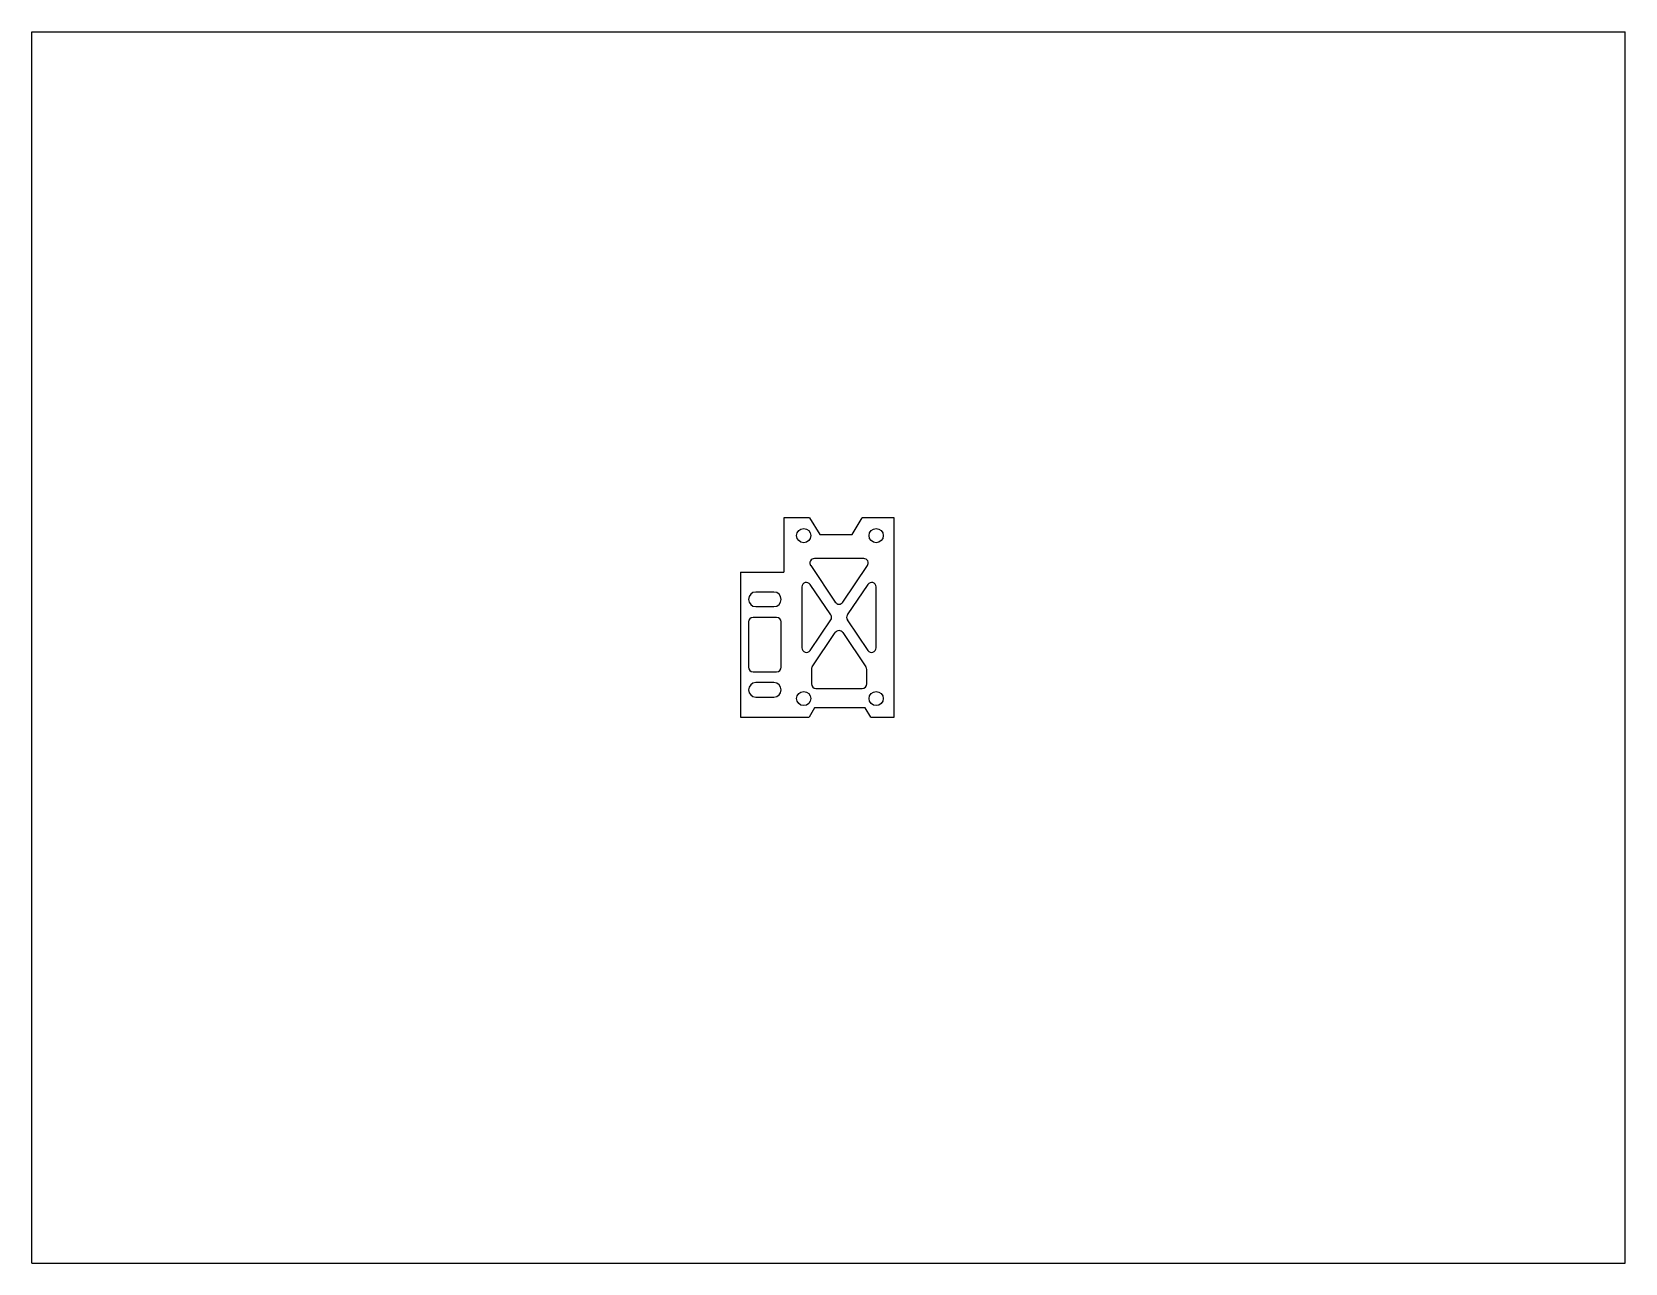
# Model space of a CAD drawing. Header units: inches. Extents: x 0 to 22, y 0 to 17.
import ezdxf

# ---------------------------------------------------------------- set-up
doc = ezdxf.new("R2010")
doc.units = ezdxf.units.IN
doc.header["$LTSCALE"] = 1.21
doc.header["$MEASUREMENT"] = 0
doc.layers.get('0').update_dxf_attribs({"linetype": 'CONTINUOUS'})
doc.layers.add('02___PRT_ALL_AXES', color=7, linetype='CONTINUOUS')

msp = doc.modelspace()

# ---------------------------------------------------------------- linework, layer by layer
at = {"color": 7, "linetype": 'CONTINUOUS'}
for p, q in [((0, 0), (0, 17)), ((0, 17), (22, 17)), ((22, 0), (22, 17)), ((10.383, 10.29), (10.383, 9.54)), ((10.739, 10.29), (10.383, 10.29)), ((10.739, 10.29), (10.88, 10.059)), ((11.326, 10.059), (11.467, 10.29)), ((11.908, 10.29), (11.467, 10.29)), ((11.908, 7.54), (11.908, 10.29)), ((10.88, 10.059), (11.326, 10.059)), ((11.486, 9.728), (10.805, 9.728)), ((9.783, 9.54), (9.783, 7.54)), ((9.783, 9.54), (10.383, 9.54)), ((10.754, 9.63), (11.094, 9.126)), ((11.198, 9.126), (11.538, 9.63)), ((10.246, 9.265), (9.996, 9.265)), ((10.633, 9.336), (10.633, 8.495)), ((11.032, 8.95), (10.748, 9.371)), ((11.544, 9.371), (11.26, 8.95)), ((11.658, 8.495), (11.658, 9.336)), ((9.996, 9.065), (10.246, 9.065)), ((9.896, 8.853), (9.896, 8.228)), ((10.283, 8.915), (9.958, 8.915)), ((10.346, 8.228), (10.346, 8.853)), ((10.748, 8.46), (11.032, 8.88)), ((11.26, 8.88), (11.544, 8.46)), ((10.774, 8.231), (11.094, 8.705)), ((11.198, 8.705), (11.517, 8.231)), ((9.958, 8.165), (10.283, 8.165)), ((10.764, 8.196), (10.764, 7.998)), ((11.528, 7.998), (11.528, 8.196)), ((10.246, 8.015), (9.996, 8.015)), ((10.826, 7.935), (11.465, 7.935)), ((9.996, 7.815), (10.246, 7.815)), ((9.783, 7.54), (10.733, 7.54)), ((10.808, 7.665), (10.733, 7.54)), ((11.508, 7.665), (10.808, 7.665)), ((11.583, 7.54), (11.508, 7.665)), ((11.583, 7.54), (11.908, 7.54)), ((0, 0), (22, 0))]:
    msp.add_line(p, q, dxfattribs=at)
for centre, radius, start, end in [((10.805, 9.665), 0.0625, 90, 214.0275), ((11.486, 9.665), 0.0625, 325.9725, 90), ((9.996, 9.165), 0.1, 90, 270), ((10.246, 9.165), 0.1, 270, 90), ((10.696, 9.336), 0.0625, 34.0275, 180), ((11.596, 9.336), 0.0625, 0, 145.9725), ((11.146, 9.161), 0.0625, 214.0275, 325.9725), ((9.958, 8.853), 0.0625, 90, 180), ((10.283, 8.853), 0.0625, 0, 90), ((10.98, 8.915), 0.0625, 325.9725, 34.0275), ((11.312, 8.915), 0.0625, 145.9725, 214.0275), ((11.146, 8.67), 0.0625, 34.0275, 145.9725), ((10.696, 8.495), 0.0625, 180, 325.9725), ((11.596, 8.495), 0.0625, 214.0275, 360), ((9.958, 8.228), 0.0625, 180, 270), ((10.283, 8.228), 0.0625, 270, 360), ((10.826, 8.196), 0.0625, 145.9725, 180), ((11.465, 8.196), 0.0625, 0, 34.0275), ((9.996, 7.915), 0.1, 90, 270), ((10.246, 7.915), 0.1, 270, 90), ((10.826, 7.998), 0.0625, 180, 270), ((11.465, 7.998), 0.0625, 270, 360)]:
    msp.add_arc(centre, radius, start, end, dxfattribs=at)
at = {"layer": '02___PRT_ALL_AXES', "color": 7, "linetype": 'CONTINUOUS'}
for centre in [(10.658, 10.045), (11.658, 10.045), (10.658, 7.795), (11.658, 7.795)]:
    msp.add_circle(centre, 0.098, dxfattribs=at)

doc.saveas('drawing.dxf')
